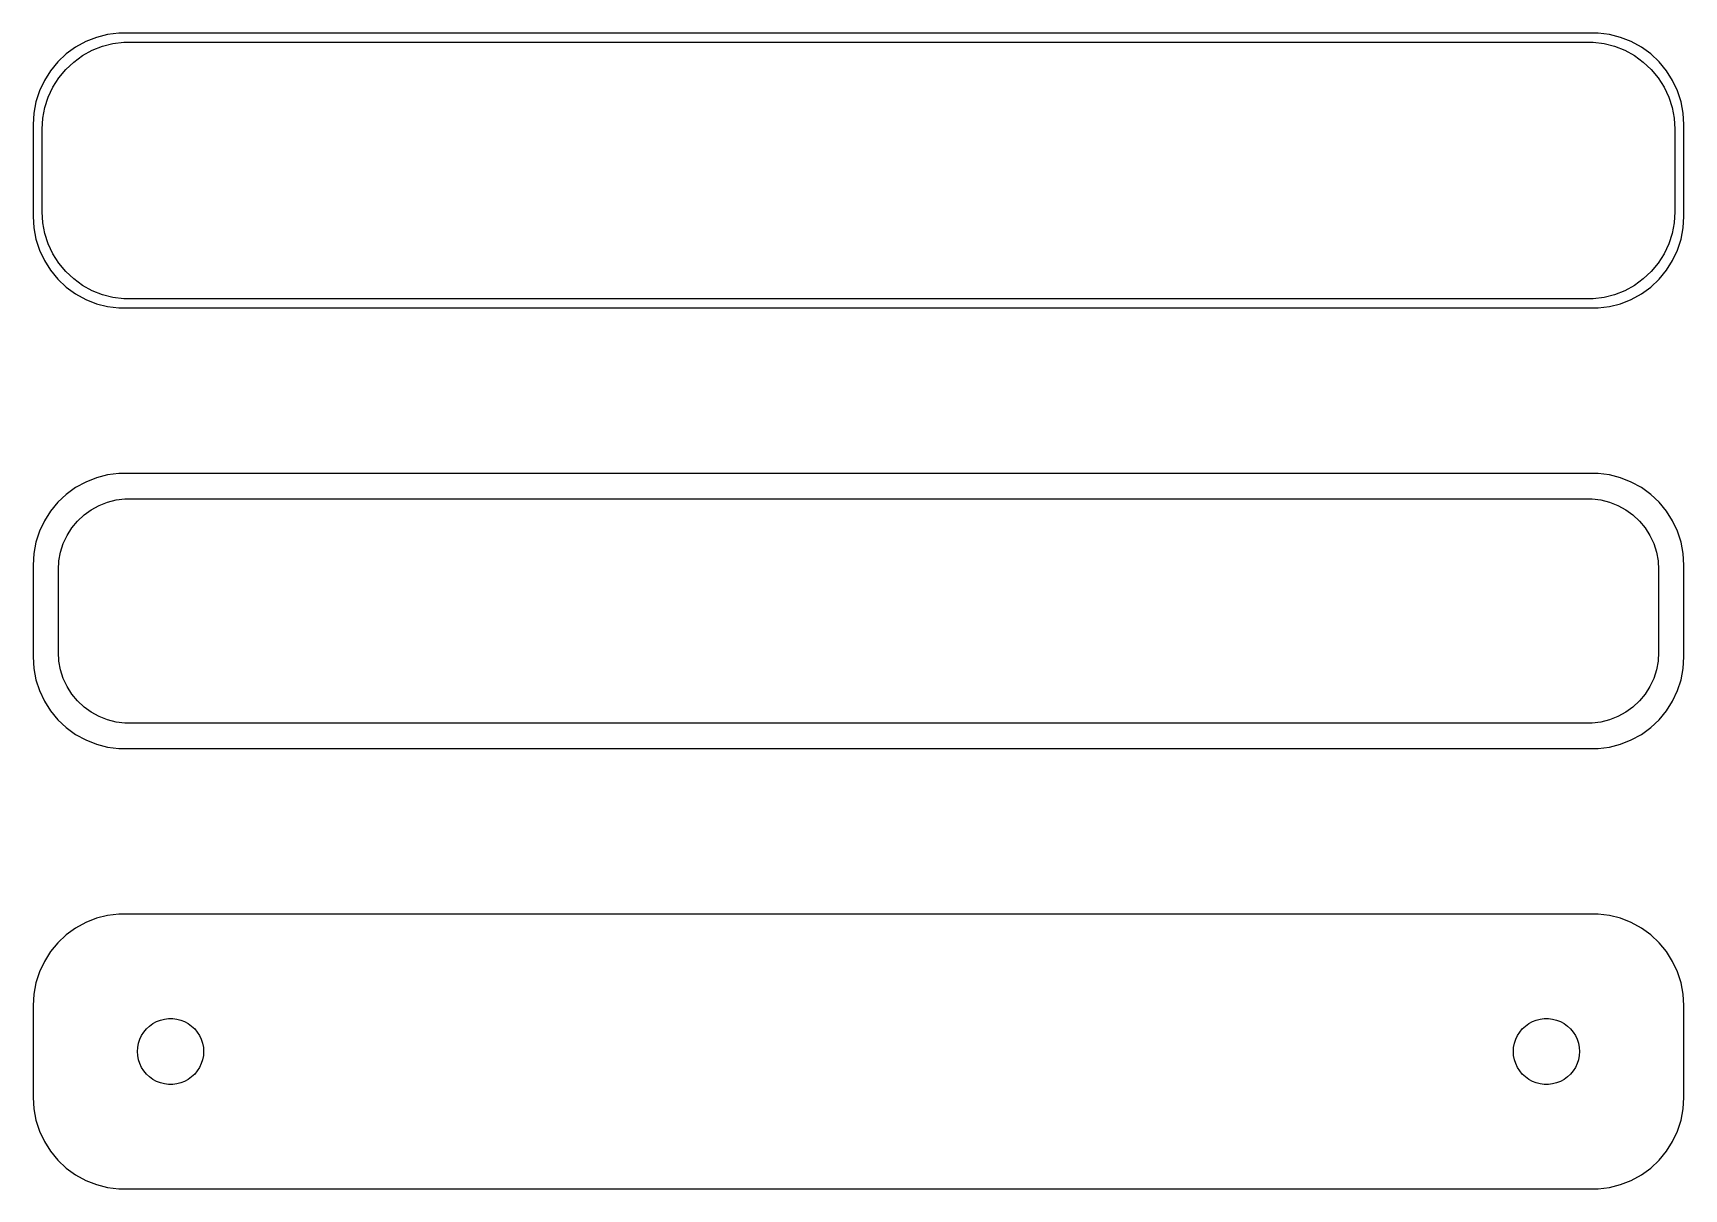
# Model space of a CAD drawing. Header units: metres. Extents: x -45 to 45, y 40.5 to 103.5.
import ezdxf

# ---------------------------------------------------------------- set-up
doc = ezdxf.new("R2010")
doc.units = ezdxf.units.M

msp = doc.modelspace()

# ---------------------------------------------------------------- linework, layer by layer
for p, q in [((-42.6791, 102.722), (-43.1871, 102.353)), ((-42.1289, 103.024), (-42.6791, 102.722)), ((-41.5451, 103.255), (-42.1289, 103.024)), ((-41.7724, 102.548), (-41.2178, 102.768)), ((-40.9369, 103.411), (-41.5451, 103.255)), ((-41.2178, 102.768), (-40.6401, 102.916)), ((-40.3139, 103.49), (-40.9369, 103.411)), ((-40.6401, 102.916), (-40.0482, 102.991)), ((40.3139, 103.49), (-40.3139, 103.49)), ((-40.0482, 102.991), (40.0482, 102.991)), ((40.0482, 102.991), (40.6401, 102.916)), ((40.9369, 103.411), (40.3139, 103.49)), ((40.6401, 102.916), (41.2178, 102.768)), ((41.5451, 103.255), (40.9369, 103.411)), ((41.2178, 102.768), (41.7724, 102.548)), ((42.1289, 103.024), (41.5451, 103.255)), ((42.6791, 102.722), (42.1289, 103.024)), ((43.1871, 102.353), (42.6791, 102.722)), ((-43.6448, 101.923), (-44.0451, 101.439)), ((-43.1871, 102.353), (-43.6448, 101.923)), ((-43.2126, 101.502), (-42.7778, 101.91)), ((-42.7778, 101.91), (-42.2952, 102.261)), ((-42.2952, 102.261), (-41.7724, 102.548)), ((41.7724, 102.548), (42.2952, 102.261)), ((42.2952, 102.261), (42.7778, 101.91)), ((42.7778, 101.91), (43.2126, 101.502)), ((43.6448, 101.923), (43.1871, 102.353)), ((44.0451, 101.439), (43.6448, 101.923)), ((-44.3815, 100.909), (-44.6489, 100.341)), ((-44.0451, 101.439), (-44.3815, 100.909)), ((-43.9124, 100.538), (-43.5928, 101.042)), ((-43.5928, 101.042), (-43.2126, 101.502)), ((43.2126, 101.502), (43.5928, 101.042)), ((43.5928, 101.042), (43.9124, 100.538)), ((44.3815, 100.909), (44.0451, 101.439)), ((44.6489, 100.341), (44.3815, 100.909)), ((-44.6489, 100.341), (-44.8429, 99.7434)), ((-44.3508, 99.4313), (-44.1664, 99.9986)), ((-44.1664, 99.9986), (-43.9124, 100.538)), ((43.9124, 100.538), (44.1664, 99.9986)), ((44.1664, 99.9986), (44.3508, 99.4313)), ((44.8429, 99.7434), (44.6489, 100.341)), ((-44.9606, 99.1267), (-45, 98.5)), ((-44.8429, 99.7434), (-44.9606, 99.1267)), ((-44.4625, 98.8453), (-44.3508, 99.4313)), ((44.3508, 99.4313), (44.4625, 98.8453)), ((44.9606, 99.1267), (44.8429, 99.7434)), ((45, 98.5), (44.9606, 99.1267)), ((-45, 98.5), (-45, 93.5)), ((-44.5, 98.25), (-44.4625, 98.8453)), ((-44.5, 93.75), (-44.5, 98.25)), ((44.4625, 98.8453), (44.5, 98.25)), ((44.5, 98.25), (44.5, 93.75)), ((45, 93.5), (45, 98.5)), ((-44.4625, 93.1547), (-44.5, 93.75)), ((44.5, 93.75), (44.4625, 93.1547)), ((-45, 93.5), (-44.9606, 92.8733)), ((-44.9606, 92.8733), (-44.8429, 92.2566)), ((-44.3508, 92.5687), (-44.4625, 93.1547)), ((44.4625, 93.1547), (44.3508, 92.5687)), ((44.8429, 92.2566), (44.9606, 92.8733)), ((44.9606, 92.8733), (45, 93.5)), ((-44.8429, 92.2566), (-44.6489, 91.6594)), ((-44.1664, 92.0014), (-44.3508, 92.5687)), ((-43.9124, 91.4617), (-44.1664, 92.0014)), ((44.1664, 92.0014), (43.9124, 91.4617)), ((44.3508, 92.5687), (44.1664, 92.0014)), ((44.6489, 91.6594), (44.8429, 92.2566)), ((-44.6489, 91.6594), (-44.3815, 91.0912)), ((-44.3815, 91.0912), (-44.0451, 90.5611)), ((-43.5928, 90.958), (-43.9124, 91.4617)), ((-43.2126, 90.4984), (-43.5928, 90.958)), ((43.5928, 90.958), (43.2126, 90.4984)), ((43.9124, 91.4617), (43.5928, 90.958)), ((44.0451, 90.5611), (44.3815, 91.0912)), ((44.3815, 91.0912), (44.6489, 91.6594)), ((-44.0451, 90.5611), (-43.6448, 90.0773)), ((-43.6448, 90.0773), (-43.1871, 89.6474)), ((-42.7778, 90.0901), (-43.2126, 90.4984)), ((-42.2952, 89.7395), (-42.7778, 90.0901)), ((42.7778, 90.0901), (42.2952, 89.7395)), ((43.2126, 90.4984), (42.7778, 90.0901)), ((43.1871, 89.6474), (43.6448, 90.0773)), ((43.6448, 90.0773), (44.0451, 90.5611)), ((-43.1871, 89.6474), (-42.6791, 89.2784)), ((-42.6791, 89.2784), (-42.1289, 88.9759)), ((-41.7724, 89.4521), (-42.2952, 89.7395)), ((-41.2178, 89.2325), (-41.7724, 89.4521)), ((-40.6401, 89.0841), (-41.2178, 89.2325)), ((41.2178, 89.2325), (40.6401, 89.0841)), ((41.7724, 89.4521), (41.2178, 89.2325)), ((42.2952, 89.7395), (41.7724, 89.4521)), ((42.1289, 88.9759), (42.6791, 89.2784)), ((42.6791, 89.2784), (43.1871, 89.6474)), ((-42.1289, 88.9759), (-41.5451, 88.7447)), ((-41.5451, 88.7447), (-40.9369, 88.5886)), ((-40.9369, 88.5886), (-40.3139, 88.5099)), ((-40.0482, 89.0094), (-40.6401, 89.0841)), ((-40.3139, 88.5099), (40.3139, 88.5099)), ((40.0482, 89.0094), (-40.0482, 89.0094)), ((40.6401, 89.0841), (40.0482, 89.0094)), ((40.3139, 88.5099), (40.9369, 88.5886)), ((40.9369, 88.5886), (41.5451, 88.7447)), ((41.5451, 88.7447), (42.1289, 88.9759)), ((-41.5451, 79.2553), (-42.1289, 79.0241)), ((-40.9369, 79.4114), (-41.5451, 79.2553)), ((-40.3139, 79.4901), (-40.9369, 79.4114)), ((40.3139, 79.4901), (-40.3139, 79.4901)), ((40.9369, 79.4114), (40.3139, 79.4901)), ((41.5451, 79.2553), (40.9369, 79.4114)), ((42.1289, 79.0241), (41.5451, 79.2553)), ((-43.1871, 78.3526), (-43.6448, 77.9227)), ((-42.6791, 78.7216), (-43.1871, 78.3526)), ((-42.1289, 79.0241), (-42.6791, 78.7216)), ((42.6791, 78.7216), (42.1289, 79.0241)), ((43.1871, 78.3526), (42.6791, 78.7216)), ((43.6448, 77.9227), (43.1871, 78.3526)), ((-44.0451, 77.4389), (-44.3815, 76.9088)), ((-43.6448, 77.9227), (-44.0451, 77.4389)), ((-42.2165, 77.2315), (-41.8234, 77.5171)), ((-41.8234, 77.5171), (-41.3975, 77.7512)), ((-41.3975, 77.7512), (-40.9457, 77.9301)), ((-40.9457, 77.9301), (-40.4751, 78.0509)), ((-40.4751, 78.0509), (-39.993, 78.1118)), ((-39.993, 78.1118), (39.993, 78.1118)), ((39.993, 78.1118), (40.4751, 78.0509)), ((40.4751, 78.0509), (40.9457, 77.9301)), ((40.9457, 77.9301), (41.3975, 77.7512)), ((41.3975, 77.7512), (41.8234, 77.5171)), ((41.8234, 77.5171), (42.2165, 77.2315)), ((44.0451, 77.4389), (43.6448, 77.9227)), ((44.3815, 76.9088), (44.0451, 77.4389)), ((-44.3815, 76.9088), (-44.6489, 76.3406)), ((-43.1408, 76.1141), (-42.8805, 76.5244)), ((-42.8805, 76.5244), (-42.5707, 76.8988)), ((-42.5707, 76.8988), (-42.2165, 77.2315)), ((42.2165, 77.2315), (42.5707, 76.8988)), ((42.5707, 76.8988), (42.8805, 76.5244)), ((42.8805, 76.5244), (43.1408, 76.1141)), ((44.6489, 76.3406), (44.3815, 76.9088)), ((-44.8429, 75.7434), (-44.9606, 75.1267)), ((-44.6489, 76.3406), (-44.8429, 75.7434)), ((-43.4979, 75.2123), (-43.3477, 75.6744)), ((-43.3477, 75.6744), (-43.1408, 76.1141)), ((43.1408, 76.1141), (43.3477, 75.6744)), ((43.3477, 75.6744), (43.4979, 75.2123)), ((44.8429, 75.7434), (44.6489, 76.3406)), ((44.9606, 75.1267), (44.8429, 75.7434)), ((-44.9606, 75.1267), (-45, 74.5)), ((-43.6195, 74.25), (-43.589, 74.735)), ((-43.589, 74.735), (-43.4979, 75.2123)), ((43.4979, 75.2123), (43.589, 74.735)), ((43.589, 74.735), (43.6195, 74.25)), ((45, 74.5), (44.9606, 75.1267)), ((-45, 74.5), (-45, 69.5)), ((-43.6195, 69.75), (-43.6195, 74.25)), ((43.6195, 74.25), (43.6195, 69.75)), ((45, 69.5), (45, 74.5)), ((-45, 69.5), (-44.9606, 68.8733)), ((-43.589, 69.265), (-43.6195, 69.75)), ((43.6195, 69.75), (43.589, 69.265)), ((44.9606, 68.8733), (45, 69.5)), ((-44.9606, 68.8733), (-44.8429, 68.2566)), ((-43.4979, 68.7877), (-43.589, 69.265)), ((-43.3477, 68.3256), (-43.4979, 68.7877)), ((43.4979, 68.7877), (43.3477, 68.3256)), ((43.589, 69.265), (43.4979, 68.7877)), ((44.8429, 68.2566), (44.9606, 68.8733)), ((-44.8429, 68.2566), (-44.6489, 67.6594)), ((-44.6489, 67.6594), (-44.3815, 67.0912)), ((-43.1408, 67.8859), (-43.3477, 68.3256)), ((-42.8805, 67.4756), (-43.1408, 67.8859)), ((43.1408, 67.8859), (42.8805, 67.4756)), ((43.3477, 68.3256), (43.1408, 67.8859)), ((44.3815, 67.0912), (44.6489, 67.6594)), ((44.6489, 67.6594), (44.8429, 68.2566)), ((-44.3815, 67.0912), (-44.0451, 66.5611)), ((-42.5707, 67.1012), (-42.8805, 67.4756)), ((-42.2165, 66.7685), (-42.5707, 67.1012)), ((-41.8234, 66.4829), (-42.2165, 66.7685)), ((42.2165, 66.7685), (41.8234, 66.4829)), ((42.5707, 67.1012), (42.2165, 66.7685)), ((42.8805, 67.4756), (42.5707, 67.1012)), ((44.0451, 66.5611), (44.3815, 67.0912)), ((-44.0451, 66.5611), (-43.6448, 66.0773)), ((-43.6448, 66.0773), (-43.1871, 65.6474)), ((-41.3975, 66.2488), (-41.8234, 66.4829)), ((-40.9457, 66.0699), (-41.3975, 66.2488)), ((-40.4751, 65.9491), (-40.9457, 66.0699)), ((-39.993, 65.8882), (-40.4751, 65.9491)), ((39.993, 65.8882), (-39.993, 65.8882)), ((40.4751, 65.9491), (39.993, 65.8882)), ((40.9457, 66.0699), (40.4751, 65.9491)), ((41.3975, 66.2488), (40.9457, 66.0699)), ((41.8234, 66.4829), (41.3975, 66.2488)), ((43.1871, 65.6474), (43.6448, 66.0773)), ((43.6448, 66.0773), (44.0451, 66.5611)), ((-43.1871, 65.6474), (-42.6791, 65.2784)), ((-42.6791, 65.2784), (-42.1289, 64.9759)), ((-42.1289, 64.9759), (-41.5451, 64.7447)), ((41.5451, 64.7447), (42.1289, 64.9759)), ((42.1289, 64.9759), (42.6791, 65.2784)), ((42.6791, 65.2784), (43.1871, 65.6474)), ((-41.5451, 64.7447), (-40.9369, 64.5886)), ((-40.9369, 64.5886), (-40.3139, 64.5099)), ((-40.3139, 64.5099), (40.3139, 64.5099)), ((40.3139, 64.5099), (40.9369, 64.5886)), ((40.9369, 64.5886), (41.5451, 64.7447)), ((-42.1289, 55.0241), (-42.6791, 54.7216)), ((-41.5451, 55.2553), (-42.1289, 55.0241)), ((-40.9369, 55.4114), (-41.5451, 55.2553)), ((-40.3139, 55.4901), (-40.9369, 55.4114)), ((40.3139, 55.4901), (-40.3139, 55.4901)), ((40.9369, 55.4114), (40.3139, 55.4901)), ((41.5451, 55.2553), (40.9369, 55.4114)), ((42.1289, 55.0241), (41.5451, 55.2553)), ((42.6791, 54.7216), (42.1289, 55.0241)), ((-43.1871, 54.3526), (-43.6448, 53.9227)), ((-42.6791, 54.7216), (-43.1871, 54.3526)), ((43.1871, 54.3526), (42.6791, 54.7216)), ((43.6448, 53.9227), (43.1871, 54.3526)), ((-44.0451, 53.4389), (-44.3815, 52.9088)), ((-43.6448, 53.9227), (-44.0451, 53.4389)), ((44.0451, 53.4389), (43.6448, 53.9227)), ((44.3815, 52.9088), (44.0451, 53.4389)), ((-44.6489, 52.3406), (-44.8429, 51.7434)), ((-44.3815, 52.9088), (-44.6489, 52.3406)), ((44.6489, 52.3406), (44.3815, 52.9088)), ((44.8429, 51.7434), (44.6489, 52.3406)), ((-44.8429, 51.7434), (-44.9606, 51.1267)), ((44.9606, 51.1267), (44.8429, 51.7434)), ((-44.9606, 51.1267), (-45, 50.5)), ((-45, 50.5), (-45, 45.5)), ((45, 50.5), (44.9606, 51.1267)), ((45, 45.5), (45, 50.5)), ((-38.6474, 49.3869), (-38.4645, 49.5198)), ((-38.4645, 49.5198), (-38.2664, 49.6287)), ((-38.2664, 49.6287), (-38.0562, 49.7119)), ((-38.0562, 49.7119), (-37.8373, 49.7681)), ((-37.8373, 49.7681), (-37.613, 49.7964)), ((-37.613, 49.7964), (-37.387, 49.7964)), ((-37.387, 49.7964), (-37.1627, 49.7681)), ((-37.1627, 49.7681), (-36.9438, 49.7119)), ((-36.9438, 49.7119), (-36.7336, 49.6287)), ((-36.7336, 49.6287), (-36.5355, 49.5198)), ((-36.5355, 49.5198), (-36.3526, 49.3869)), ((36.3526, 49.3869), (36.5355, 49.5198)), ((36.5355, 49.5198), (36.7336, 49.6287)), ((36.7336, 49.6287), (36.9438, 49.7119)), ((36.9438, 49.7119), (37.1627, 49.7681)), ((37.1627, 49.7681), (37.387, 49.7964)), ((37.387, 49.7964), (37.613, 49.7964)), ((37.613, 49.7964), (37.8373, 49.7681)), ((37.8373, 49.7681), (38.0562, 49.7119)), ((38.0562, 49.7119), (38.2664, 49.6287)), ((38.2664, 49.6287), (38.4645, 49.5198)), ((38.4645, 49.5198), (38.6474, 49.3869)), ((-39.2434, 48.4476), (-39.1736, 48.6626)), ((-39.1736, 48.6626), (-39.0773, 48.8671)), ((-39.0773, 48.8671), (-38.9562, 49.058)), ((-38.9562, 49.058), (-38.8121, 49.2322)), ((-38.8121, 49.2322), (-38.6474, 49.3869)), ((-36.3526, 49.3869), (-36.1879, 49.2322)), ((-36.1879, 49.2322), (-36.0438, 49.058)), ((-36.0438, 49.058), (-35.9226, 48.8671)), ((-35.9226, 48.8671), (-35.8264, 48.6626)), ((-35.8264, 48.6626), (-35.7565, 48.4476)), ((35.7565, 48.4476), (35.8264, 48.6626)), ((35.8264, 48.6626), (35.9226, 48.8671)), ((35.9226, 48.8671), (36.0438, 49.058)), ((36.0438, 49.058), (36.1879, 49.2322)), ((36.1879, 49.2322), (36.3526, 49.3869)), ((38.6474, 49.3869), (38.8121, 49.2322)), ((38.8121, 49.2322), (38.9562, 49.058)), ((38.9562, 49.058), (39.0773, 48.8671)), ((39.0773, 48.8671), (39.1736, 48.6626)), ((39.1736, 48.6626), (39.2434, 48.4476)), ((-39.3, 48), (-39.2858, 48.2256)), ((-39.2858, 47.7744), (-39.3, 48)), ((-39.2858, 48.2256), (-39.2434, 48.4476)), ((-39.2434, 47.5524), (-39.2858, 47.7744)), ((-35.7565, 48.4476), (-35.7142, 48.2256)), ((-35.7142, 47.7744), (-35.7565, 47.5524)), ((-35.7142, 48.2256), (-35.7, 48)), ((-35.7, 48), (-35.7142, 47.7744)), ((35.7, 48), (35.7142, 48.2256)), ((35.7142, 47.7744), (35.7, 48)), ((35.7142, 48.2256), (35.7565, 48.4476)), ((35.7565, 47.5524), (35.7142, 47.7744)), ((39.2434, 48.4476), (39.2858, 48.2256)), ((39.2858, 47.7744), (39.2434, 47.5524)), ((39.2858, 48.2256), (39.3, 48)), ((39.3, 48), (39.2858, 47.7744)), ((-39.1736, 47.3374), (-39.2434, 47.5524)), ((-39.0773, 47.1329), (-39.1736, 47.3374)), ((-38.9562, 46.942), (-39.0773, 47.1329)), ((-38.8121, 46.7678), (-38.9562, 46.942)), ((-36.0438, 46.942), (-36.1879, 46.7678)), ((-35.9226, 47.1329), (-36.0438, 46.942)), ((-35.8264, 47.3374), (-35.9226, 47.1329)), ((-35.7565, 47.5524), (-35.8264, 47.3374)), ((35.8264, 47.3374), (35.7565, 47.5524)), ((35.9226, 47.1329), (35.8264, 47.3374)), ((36.0438, 46.942), (35.9226, 47.1329)), ((36.1879, 46.7678), (36.0438, 46.942)), ((38.9562, 46.942), (38.8121, 46.7678)), ((39.0773, 47.1329), (38.9562, 46.942)), ((39.1736, 47.3374), (39.0773, 47.1329)), ((39.2434, 47.5524), (39.1736, 47.3374)), ((-38.6474, 46.6131), (-38.8121, 46.7678)), ((-38.4645, 46.4802), (-38.6474, 46.6131)), ((-38.2664, 46.3713), (-38.4645, 46.4802)), ((-38.0562, 46.2881), (-38.2664, 46.3713)), ((-37.8373, 46.2319), (-38.0562, 46.2881)), ((-37.613, 46.2036), (-37.8373, 46.2319)), ((-37.387, 46.2036), (-37.613, 46.2036)), ((-37.1627, 46.2319), (-37.387, 46.2036)), ((-36.9438, 46.2881), (-37.1627, 46.2319)), ((-36.7336, 46.3713), (-36.9438, 46.2881)), ((-36.5355, 46.4802), (-36.7336, 46.3713)), ((-36.3526, 46.6131), (-36.5355, 46.4802)), ((-36.1879, 46.7678), (-36.3526, 46.6131)), ((36.3526, 46.6131), (36.1879, 46.7678)), ((36.5355, 46.4802), (36.3526, 46.6131)), ((36.7336, 46.3713), (36.5355, 46.4802)), ((36.9438, 46.2881), (36.7336, 46.3713)), ((37.1627, 46.2319), (36.9438, 46.2881)), ((37.387, 46.2036), (37.1627, 46.2319)), ((37.613, 46.2036), (37.387, 46.2036)), ((37.8373, 46.2319), (37.613, 46.2036)), ((38.0562, 46.2881), (37.8373, 46.2319)), ((38.2664, 46.3713), (38.0562, 46.2881)), ((38.4645, 46.4802), (38.2664, 46.3713)), ((38.6474, 46.6131), (38.4645, 46.4802)), ((38.8121, 46.7678), (38.6474, 46.6131)), ((-45, 45.5), (-44.9606, 44.8733)), ((44.9606, 44.8733), (45, 45.5)), ((-44.9606, 44.8733), (-44.8429, 44.2566)), ((-44.8429, 44.2566), (-44.6489, 43.6594)), ((44.6489, 43.6594), (44.8429, 44.2566)), ((44.8429, 44.2566), (44.9606, 44.8733)), ((-44.6489, 43.6594), (-44.3815, 43.0912)), ((44.3815, 43.0912), (44.6489, 43.6594)), ((-44.3815, 43.0912), (-44.0451, 42.5611)), ((-44.0451, 42.5611), (-43.6448, 42.0773)), ((43.6448, 42.0773), (44.0451, 42.5611)), ((44.0451, 42.5611), (44.3815, 43.0912)), ((-43.6448, 42.0773), (-43.1871, 41.6474)), ((-43.1871, 41.6474), (-42.6791, 41.2784)), ((42.6791, 41.2784), (43.1871, 41.6474)), ((43.1871, 41.6474), (43.6448, 42.0773)), ((-42.6791, 41.2784), (-42.1289, 40.9759)), ((-42.1289, 40.9759), (-41.5451, 40.7447)), ((-41.5451, 40.7447), (-40.9369, 40.5886)), ((-40.9369, 40.5886), (-40.3139, 40.5099)), ((-40.3139, 40.5099), (40.3139, 40.5099)), ((40.3139, 40.5099), (40.9369, 40.5886)), ((40.9369, 40.5886), (41.5451, 40.7447)), ((41.5451, 40.7447), (42.1289, 40.9759)), ((42.1289, 40.9759), (42.6791, 41.2784))]:
    msp.add_line(p, q)

doc.saveas('drawing.dxf')
